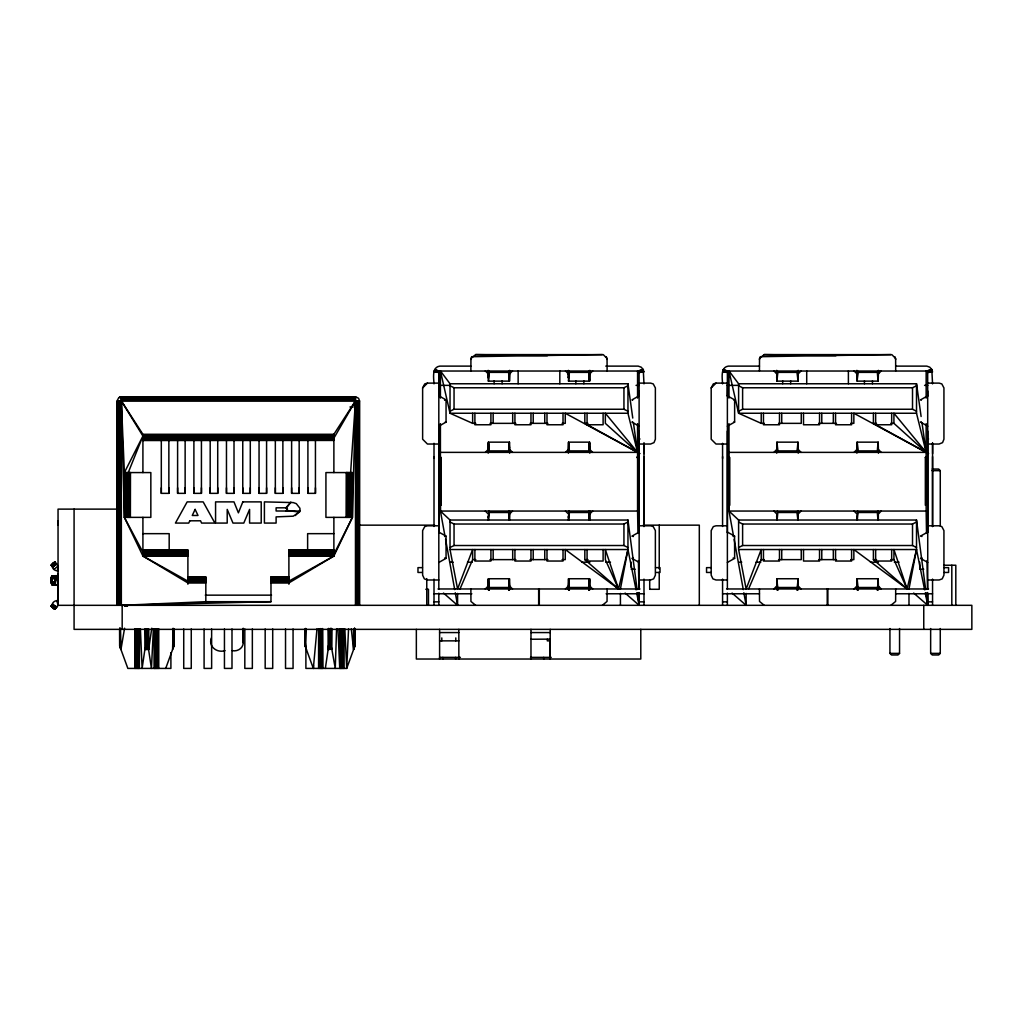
<?xml version="1.0" encoding="UTF-8"?>
<svg xmlns="http://www.w3.org/2000/svg" width="1023" height="1023" viewBox="0 0 1023 1023"><rect width="100%" height="100%" fill="white"/><g stroke="black" fill="none" stroke-linecap="round" stroke-linejoin="round"><path stroke-width="1.5" d="M58.042 602.726L58.042 579.12M58.042 577.547L58.042 573.481M58.042 525.157L58.042 521.027M117.555 400.914L117.428 605.322L117.325 400.914L359.533 400.914L359.533 605.322M170.905 652.648L170.905 668.415L127.849 668.415L119.729 646.165L119.691 629.068L119.729 646.204L119.742 629.26M168.859 440.414L168.859 493.355L161.314 493.355L161.314 440.414M173.846 628.787L173.501 646.996M185.137 440.414L185.137 493.355L177.606 493.355L177.606 440.414M201.429 440.414L201.429 493.355L193.897 493.355L193.897 440.414M217.72 440.414L217.72 493.355L210.188 493.355L210.188 440.414M234.011 440.414L234.011 493.355L226.467 493.355L226.467 440.414M250.29 440.414L250.29 493.355L242.758 493.355L242.758 440.414M266.581 440.414L266.581 493.355L259.049 493.355L259.049 440.414M282.872 440.414L282.872 493.355L275.34 493.355L275.34 440.414M299.164 440.414L299.164 493.355L291.619 493.355L291.619 440.414M315.442 440.414L315.442 493.355L307.91 493.355L307.91 440.414M354.572 628.915L354.853 646.037L354.802 628.787L354.828 646.14L346.707 668.415L305.89 668.415L305.89 646.344M434.008 458.406L434.008 456.642M438.816 532.74L438.816 431.054M438.816 396.17L438.816 383.114L427.435 383.114L424.737 383.919L422.627 387.922L422.627 439.225L427.435 444.033L438.816 444.033M639.17 532.433L639.17 431.054M639.17 396.17L639.17 390.978M643.991 456.642L643.991 526.487L643.991 442.895M722.57 458.406L722.57 456.642M727.379 532.74L727.379 431.054M727.379 396.17L727.379 383.114L715.998 383.114L713.312 383.919L711.19 387.922L711.19 439.225L715.998 444.033L727.379 444.033M927.746 532.433L927.746 431.054M927.746 396.17L927.746 390.978M932.554 456.642L932.554 526.487L932.554 442.895M173.782 628.8L173.693 646.459L173.731 628.953M354.278 628.736L353.574 649.528L351.298 628.902M148.45 628.979L148.361 648.122L151.442 668.415L153.386 628.851M305.391 628.953L305.314 646.459L306.44 649.528M330.455 628.787L330.391 646.14L331.836 649.183L335.263 668.415L336.58 628.851M354.725 646.421L354.789 628.915M139.537 628.851L139.294 668.415L139.294 628.851M305.366 643.301L305.8 647.7M140.394 628.851L142.12 668.415L144.87 649.528L146.545 646.076L146.647 628.761M147.785 629.017L147.657 646.587L148.361 648.122L145.189 648.122M325.352 668.415L328.114 649.528L329.713 646.101L329.828 628.774M124.576 628.199L120.957 649.528L120.497 628.531M145.547 629.017L145.893 646.587L146.046 629.017M147.913 646.996L147.082 646.101L147.184 628.761M305.481 646.907L305.66 628.403M331.286 647.29L331.503 628.582M146.481 628.864L146.187 646.293L146.187 628.864M329.649 628.889L329.368 646.331L329.368 628.889M147.517 629.017L147.657 646.587L146.545 646.076L146.954 628.761M270.98 582.931L288.895 582.931L333.882 556.039L352.424 517.369L355.467 400.914L333.882 434.289L333.882 472.575M305.813 628.953L305.314 646.459L305.199 628.787M488.879 452.396L488.38 442.153L509.454 442.153L509.774 452.767M489.007 590.322L488.38 578.737L509.454 578.737L509.774 589.363M489.16 590.271L488.546 579.478L488.227 589.734M569.325 590.271L568.545 578.737L589.606 578.737L589.926 589.363M589.107 370.876L589.606 381.131L589.926 370.505M777.736 590.271L776.956 578.737L798.017 578.737L798.336 589.363M857.888 590.271L857.108 578.737L878.182 578.737L878.501 589.363M485.337 452.371L488.061 449.583L488.252 452.818L488.546 442.882L489.25 450.9L508.584 450.9L509.454 442.153M565.489 452.371L568.225 449.583L568.417 452.818L568.545 442.153L589.606 442.153L589.926 452.767M589.734 370.838L589.44 380.39L588.736 372.372L569.402 372.372L568.545 381.131L589.606 381.131M773.912 452.371L776.636 449.583L776.828 452.818L776.956 442.153L798.017 442.153L798.336 452.767M854.064 452.371L856.788 449.583L856.98 452.818L857.108 442.153L878.182 442.153L878.501 452.767M488.572 520.029L489.25 512.497L508.584 512.497L509.249 520.029L509.582 510.95L509.646 520.029M568.737 520.029L569.402 512.497L588.736 512.497L589.414 520.029L589.107 511.001M777.148 520.029L777.812 512.497L797.147 512.497L797.825 520.029L797.518 511.001M857.3 520.029L857.977 512.497L877.312 512.497L877.99 520.029L878.309 510.95L878.373 520.029M348.562 628.851L346.707 668.415L344.841 628.851M51.15 578.865L51.725 576.588L53.17 575.655M52.979 575.655C47.621 577.304 54.858 590.156 51.188 582.675L54.833 582.074L54.999 577.611L56.892 575.655M488.061 452.767L488.355 442.179M488.061 589.363L488.355 578.775M568.225 452.767L568.507 442.179M568.225 589.363L568.507 578.775M776.636 452.767L776.917 442.179M776.636 589.363L776.917 578.775M856.788 452.767L857.082 442.179M856.788 589.363L857.082 578.775M509.249 520.029L508.942 511.001M589.414 520.029L589.734 510.95L589.798 520.029M797.825 520.029L798.145 510.95L798.209 520.029M877.99 520.029L877.67 511.001M299.931 510.503L299.931 508.265L296.312 503.674L293.256 502.587L264.407 501.884L264.407 523.073L276.108 523.073L276.108 516.884L293.256 516.18L299.445 512.075L299.931 510.503L295.34 515.541M488.252 370.454L488.061 373.689L485.337 370.94M509.607 589.734L509.774 586.179L512.497 588.967M568.417 370.454L568.225 373.689L565.489 370.94M589.772 589.734L589.926 586.179L592.649 588.967M776.828 370.454L776.636 373.689L773.912 370.94M798.183 589.734L798.336 586.179L801.06 588.967M856.98 370.454L856.788 373.689L854.064 370.94M878.335 589.734L878.501 586.179L881.225 588.967M470.874 370.94L470.938 358.434L475.682 354.585L603.263 354.649L607.048 358.434L607.112 370.94M488.188 520.029L488.879 511.027M568.353 520.029L569.031 511.027M759.45 370.94L759.514 358.434L764.258 354.585L891.839 354.649L895.624 358.434L895.688 370.94M776.764 520.029L777.442 511.027M856.916 520.029L857.606 511.027M243.205 628.288L243.205 642.636C243.333 648.211 237.413 651.804 232.285 650.654M509.582 370.838L509.454 381.131L509.774 370.505M798.145 370.838L798.017 381.131L798.336 370.505M878.309 370.838L878.182 381.131L878.501 370.505M508.942 452.396L509.288 442.882L509.582 452.818L509.774 449.583L512.497 452.371M508.674 590.271L509.454 578.737M508.827 590.322L509.288 579.478L509.582 589.414M589.107 452.396L589.58 442.217M588.826 590.271L589.606 578.737M588.992 590.322L589.44 579.478L589.734 589.414M797.518 452.396L797.991 442.217M797.237 590.271L798.017 578.737M797.403 590.322L797.863 579.478L798.145 589.414M877.67 452.396L878.182 442.153M877.402 590.271L878.182 578.737M877.555 590.322L878.015 579.478L878.309 589.414M488.879 370.914L488.38 381.131L509.454 381.131M569.031 370.914L568.507 381.093M777.442 370.914L776.956 381.131L798.017 381.131M857.606 370.914L857.108 381.131L878.182 381.131M316.989 628.851L313.332 668.415L305.992 648.313L306.312 649.183M568.379 589.734L568.698 579.478L569.159 590.322M776.789 589.734L777.109 579.478L777.57 590.322M856.954 589.734L857.274 579.478L857.734 590.322M57.429 570.821L58.042 566.039C51.917 555.758 48.401 570.783 58.042 570.847M151.775 628.199L148.655 649.528L144.87 649.528L144.87 628.902M56.892 585.284L55.191 583.839L56.47 575.693L52.595 575.783L51.15 582.074L54.833 582.074M51.802 579.517L51.15 582.074L52.211 576.013L56.086 575.885L55.191 583.839L51.725 584.312L55.447 584.312L52.045 584.734L56.47 585.22L51.892 584.542M488.124 517.779L488.099 516.155M568.289 517.779L568.251 516.155M776.7 517.779L776.662 516.155M856.852 517.779L856.826 516.155M286.657 510.797L287.361 508.802L286.363 507.881L290.916 502.165L285.916 507.817L276.108 507.817L276.108 510.989L299.803 511.078M620.424 588.967L627.956 549.53L627.956 520.029L450.03 520.029L440.414 511.052L439.417 425.056M908.987 588.967L916.518 549.53L916.518 520.029L738.606 520.029L728.99 511.052L727.992 425.056M51.15 582.074L52.403 575.885L58.042 575.655M56.47 575.693L54.871 582.675L51.188 582.675L54.999 583.289L51.47 583.839L55.191 583.839M562.113 559.632L565.271 559.632L565.271 549.53L618.531 588.967L627.956 549.53L450.03 549.53L450.03 520.029M850.688 559.632L853.847 559.632L853.847 549.53L907.094 588.967L916.518 549.53L738.606 549.53L738.606 520.029M330.467 648.48L328.178 649.183L330.224 646.076L331.605 648.122L328.498 647.891M354.022 648.288L353.702 649.183M470.874 359.393L471.68 356.695L602.304 354.585M759.45 359.393L760.242 356.695L890.88 354.585M354.853 646.037L354.239 647.674L353.907 628.736M509.416 447.051L509.48 447.665M589.58 447.051L589.734 452.818L589.926 449.583L592.649 452.371M797.991 447.051L798.145 452.818L798.336 449.583L801.06 452.371M878.143 447.051L878.309 452.818L878.501 449.583L881.225 452.371M165.713 668.415L173.501 646.971L173.501 628.429M172.58 649.528L173.168 628.787M460.005 588.967L472.639 559.632L472.639 549.53L457.575 588.967L450.03 549.53M748.58 588.967L761.214 559.632L761.214 549.53L746.138 588.967L738.606 549.53M470.874 366.119L439.775 366.119C431.578 367.18 433.79 378.574 434.008 383.868M759.45 366.119L728.35 366.119C720.154 367.18 722.366 378.574 722.57 383.868M58.042 600.514C47.915 600.706 52.429 615.271 58.042 605.322L58.042 509.122L118.566 509.122M488.38 381.131L489.25 372.372L508.584 372.372L509.288 380.39L508.942 370.876M776.956 381.131L777.812 372.372L797.147 372.372L797.863 380.39L797.518 370.876M857.146 381.067L857.977 372.372L877.312 372.372L878.015 380.39L877.67 370.876M352.424 517.369L325.928 517.369L325.928 472.575L352.424 472.575L352.424 517.369L333.882 554.274L288.895 554.274M589.644 447.665L589.44 442.882L588.736 450.9L569.402 450.9L568.698 442.882L569.044 452.396M798.055 447.665L797.863 442.882L797.147 450.9L777.812 450.9L777.109 442.882L777.454 452.396M878.207 447.665L878.015 442.882L877.312 450.9L857.977 450.9L857.274 442.882L857.619 452.396M438.816 395.811L446.054 399.891L446.054 422.103L438.816 426.182M438.816 532.088L446.054 536.154L446.054 558.379L438.816 562.445M727.379 426.182L734.629 422.103L734.629 399.891L727.379 395.811M727.379 532.088L734.565 536.065L734.629 558.379L727.379 562.445M285.916 510.989L287.463 509.096L285.916 507.817M56.124 563.635L52.748 567.1L56.508 564.121L52.365 566.652L56.124 563.635L52.02 566.205L55.472 562.829L51.47 565.527L54.897 562.1L51.278 565.297L55.216 562.509L51.725 565.821L55.766 563.213L52.02 566.205M485.337 588.967L488.061 586.179L488.252 589.414M565.489 588.967L568.225 586.179L568.417 589.414M773.912 588.967L776.636 586.179L776.828 589.414M854.064 588.967L856.788 586.179L856.98 589.414M512.497 370.94L509.774 373.689L509.582 370.454M592.649 370.94L589.926 373.689L589.734 370.454M509.774 513.815L512.497 511.052M589.926 513.815L592.649 511.052M801.06 370.94L798.336 373.689L798.145 370.454M881.225 370.94L878.501 373.689L878.309 370.454M798.336 513.815L801.06 511.052M878.501 513.815L881.225 511.052M359.533 400.914L358.6 398.318L355.851 396.847L120.919 396.847L118.745 397.742L117.261 400.492L117.261 605.322M422.627 387.922L427.435 383.114M711.19 387.922L715.998 383.114M899.549 628.544L899.549 653.377L897.938 654.989L891.532 654.989L889.933 653.377L889.933 628.544M940.265 628.544L940.265 653.377L938.666 654.989L932.247 654.989L930.649 653.377L930.649 628.544M54.321 569.082L58.042 566.039M602.304 605.322L607.048 601.434L607.112 588.967M890.88 605.322L895.624 601.434L895.688 588.967M51.278 565.297L55.025 562.292M51.47 565.527L55.216 562.509M51.188 565.144L54.897 562.1M51.725 565.821L55.472 562.829M51.15 565.105L54.935 562.164M118.745 397.742L120.919 396.847M446.054 399.891L444.583 400.236M446.054 536.154L444.583 536.512M734.629 399.891L733.926 400.146M734.629 536.154L733.159 536.512M333.882 517.369L333.882 556.039L288.895 581.141L270.98 581.141M639.17 395.811L631.933 399.891L632.636 400.146M639.17 532.088L631.933 536.154L633.403 536.512M927.746 395.811L920.495 399.891L921.212 400.146M927.746 532.088L920.559 536.065L921.979 536.512M450.03 385.748L454.046 387.768L623.94 387.768L627.956 385.748M450.03 522.011L454.046 524.032L623.94 524.032L627.956 522.011M738.606 385.748L742.608 387.768L912.516 387.768L916.518 385.748M738.606 522.011L742.608 524.032L912.516 524.032L916.518 522.011M488.252 370.838L488.124 378.05L488.355 374.009M568.417 370.838L568.289 378.05L568.507 374.009M776.828 370.838L776.7 378.05L776.917 374.009M856.98 370.838L856.852 378.05L857.082 374.009M450.03 411.233L454.046 409.251L623.94 409.251L627.956 411.233M450.03 547.51L454.046 545.515L623.94 545.515L627.956 547.51M738.606 411.233L742.608 409.251L912.516 409.251L916.518 411.233M738.606 547.51L742.608 545.515L912.516 545.515L916.518 547.51M636.766 457.511L637.572 457.179L636.766 457.345M925.342 457.511L926.147 457.179L925.342 457.345L925.342 505.285M643.991 383.868L643.25 369.495L638.211 371.029L439.775 371.029L434.481 370.07L439.391 371.285L434.737 369.495M932.554 383.868L931.812 369.495L926.787 371.029L728.35 371.029L723.056 370.07L727.954 371.285L723.312 369.495M119.768 397.129L121.341 396.847L121.341 605.322L270.98 601.69L270.98 576.819L288.895 576.946M632.636 421.847L631.933 422.103L639.17 426.182M921.212 421.847L920.495 422.103L927.746 426.182M639.17 372.5L643.991 371.899C637.879 373.114 636.447 370.006 643.505 370.07L638.595 371.285L643.889 371.259L639.106 372.052L639.17 588.967M927.746 372.5L932.554 371.899C926.454 373.114 925.022 370.006 932.081 370.07L927.17 371.285L932.465 371.259L927.682 372.052L927.746 588.967M633.403 558.021L631.933 558.379L639.17 562.445M921.979 558.021L920.495 558.379L927.746 562.445M331.759 628.736L331.836 649.183L328.114 649.528L328.114 628.902M331.516 647.866L328.434 648.16L331.836 649.183M639.17 453.598L640.014 453.534M927.746 453.598L928.577 453.534M124.768 606L127.427 605.859L124.614 605.718M124.678 606.153L127.427 606.025L127.427 605.322M121.341 605.322L205.828 601.69L270.98 601.69M530.975 639.247L550.221 639.132M605.769 366.119L638.211 366.119L641.165 367.18L643.25 369.495M895.688 366.119L926.787 366.119L929.741 367.18L931.812 369.495M639.17 383.114L650.564 383.114L653.249 383.919L655.372 387.922L655.372 439.225L653.991 442.627L650.564 444.033L639.17 444.033M927.746 383.114L939.127 383.114L941.825 383.919L943.935 387.922L943.935 439.225L942.554 442.627L939.127 444.033L927.746 444.033M440.414 398.088L440.414 370.94L450.03 383.766L627.956 383.766L632.764 418.062M728.99 398.088L728.99 370.94L738.606 383.766L916.518 383.766L921.109 416.502M438.777 385.364L449.941 385.364M636.037 385.364L639.209 385.364M727.34 385.364L738.516 385.364M924.562 385.364L927.784 385.364M121.341 397.001L355.467 397.001M121.341 397.32L355.467 397.32M121.341 397.742L355.467 397.742M121.341 398.318L355.467 398.318M121.341 398.638L355.467 398.638M121.341 399.341L355.467 399.341M121.341 399.724L355.467 399.724M121.341 400.492L355.467 400.492M349.968 407.001L353.165 407.001M440.414 452.371L637.572 452.371L627.956 413.254L450.03 413.254L440.414 370.94M728.99 452.371L926.147 452.371L916.518 413.254L738.606 413.254L728.99 370.94M450.03 383.766L450.03 413.254L472.639 423.356L475.797 423.356M490.004 423.356L515.848 423.356M530.055 423.356L547.906 423.356M562.113 423.356L565.271 423.356L565.271 413.254L637.572 452.371L633.416 422.742M584.824 413.254L584.824 423.356L587.982 423.356M738.606 383.766L738.606 413.254L761.214 423.356L764.373 423.356M778.567 423.356L801.252 423.356L801.252 413.254M818.617 423.356L836.482 423.356M850.688 423.356L853.847 423.356L853.847 413.254L926.147 452.371L921.992 422.742M873.399 413.254L873.399 423.356L876.558 423.356M890.764 423.356L893.923 423.356L926.147 452.371L873.399 423.356M205.828 582.931L187.9 582.931L142.913 556.039L124.384 517.369L121.341 400.914L142.913 434.289L333.882 434.289M142.913 434.903L333.882 434.903M142.913 435.478L333.882 435.478M333.882 436.054L142.913 436.054L121.341 400.914L124.384 472.575L124.384 517.369L142.913 552.151L187.9 552.151M142.913 436.629L333.882 436.629M142.913 437.179L333.882 437.179M142.913 437.691L333.882 437.691M142.913 438.176L333.882 438.176L355.467 400.914L350.62 472.575L350.62 517.369M142.913 438.624L333.882 438.624M142.913 439.008L333.882 439.008M142.913 439.353L333.882 439.353M142.913 439.673L333.882 439.673M142.913 439.928L333.882 439.928M142.913 440.133L333.882 440.133M333.882 440.286L142.913 440.389L333.882 440.414M932.247 469.046L938.666 469.046L940.265 470.657L940.265 525.848M932.017 470.657L940.265 470.657M440.414 423.637L440.414 511.052L637.572 511.052L637.956 533.418M728.99 423.637L728.99 511.052L926.147 511.052L926.518 533.418M124.384 517.369L150.841 517.369L150.841 472.575L124.384 472.575L142.913 436.054L128.259 472.575L128.259 517.369M357.794 525.157L434.622 525.157M643.288 525.157L699.31 525.157L699.31 605.322M438.816 525.796L427.435 525.796L424.737 526.602L422.627 530.605L422.627 575.182L424.353 578.865L427.435 579.99L438.816 579.99M639.17 525.796L650.564 525.796L653.249 526.602L655.372 530.605L655.372 575.182L653.633 578.865L650.564 579.99L639.17 579.99M727.379 525.796L715.998 525.796L713.312 526.602L711.19 530.605L711.19 575.182L712.929 578.865L715.998 579.99L727.379 579.99M927.746 525.796L939.127 525.796L941.825 526.602L943.935 530.605L943.935 575.182L942.209 578.865L939.127 579.99L927.746 579.99M142.913 533.661L169.179 533.661L169.179 549.939M333.882 533.661L307.629 533.661L307.629 549.939M142.913 549.939L187.9 550.042L187.9 584.235M333.882 550.042L288.895 549.939L288.895 584.235M142.913 550.195L187.9 550.195M288.895 550.195L333.882 550.195M142.913 550.387L187.9 550.387M288.895 550.387L333.882 550.387M142.913 550.655L187.9 550.655M288.895 550.655L333.882 550.655M142.913 550.975L187.9 550.975M288.895 550.975L333.882 550.975M142.913 551.32L187.9 551.32M288.895 551.32L333.882 551.32M142.913 551.742L187.9 551.742M288.895 551.742L333.882 551.742M288.895 552.151L333.882 552.151M142.913 552.637L187.9 552.637M288.895 552.637L333.882 552.637M142.913 553.149L187.9 553.149M288.895 553.149L333.882 553.149M142.913 553.699L187.9 553.699M288.895 553.699L333.882 553.699M142.913 554.274L187.9 554.274M142.913 554.85L187.9 554.85M288.895 554.85L333.882 554.85M142.913 555.463L187.9 555.463M288.895 555.463L333.882 555.463M142.913 517.369L142.913 556.039L187.9 556.039M288.895 556.039L333.882 556.039M472.639 559.632L475.797 559.632M490.004 559.632L515.848 559.632M530.055 559.632L547.906 559.632M584.824 549.53L584.824 559.632L587.982 559.632M761.214 559.632L764.373 559.632M778.567 559.632L801.252 559.632L801.252 549.53M818.617 559.632L836.482 559.632M873.399 549.53L873.399 559.632L876.558 559.632M890.764 559.632L893.923 559.632L907.094 588.967L873.399 559.632M450.005 562.19L453.189 562.19M467.485 562.19L472.255 562.19M581.895 562.19L589.849 562.19M605.731 562.19L610.501 562.19M738.58 562.19L741.752 562.19M756.061 562.19L760.818 562.19M870.471 562.19L878.412 562.19M894.307 562.19L899.076 562.19M944.024 565.233L955.814 565.233L955.814 605.322M422.435 567.637L417.972 567.637L417.972 572.458L422.346 572.458M655.551 567.637L660.014 567.637L660.014 572.458L655.641 572.458M711.011 567.637L706.548 567.637L706.548 572.458L710.908 572.458M944.127 567.637L948.59 567.637L948.59 572.458L944.216 572.458M631.165 569.248L635.168 569.248M919.728 569.248L923.743 569.248M187.9 576.819L205.828 576.946L205.828 601.69M187.9 577.074L205.828 577.074M270.98 577.074L288.895 577.074M187.9 577.522L205.828 577.522M270.98 577.522L288.895 577.522M187.9 577.842L205.828 577.842M270.98 577.842L288.895 577.842M187.9 578.187L205.828 578.187M270.98 578.187L288.895 578.187M187.9 578.609L205.828 578.609M270.98 578.609L288.895 578.609M187.9 579.056L205.828 579.056M270.98 579.056L288.895 579.056M187.9 579.542L205.828 579.542M270.98 579.542L288.895 579.542M187.9 580.054L205.828 580.054M270.98 580.054L288.895 580.054M205.828 581.141L187.9 581.141L142.913 556.039M187.9 581.716L205.828 581.716M270.98 581.716L288.895 581.716M187.9 582.33L205.828 582.33M270.98 582.33L288.895 582.33M51.278 583.289L54.999 583.289M52.403 585.015L56.086 585.015M52.787 585.22L58.042 585.284M489.25 587.496L508.584 587.496M569.402 587.496L588.736 587.496M777.812 587.496L797.147 587.496M857.977 587.496L877.312 587.496M438.01 588.967L639.976 588.967M726.586 588.967L928.552 588.967M425.798 589.286L428.471 589.286L428.471 605.322M649.669 589.286L659.234 589.286L659.234 572.087M434.008 593.775L471.846 593.775M606.14 593.775L643.991 593.775M722.57 593.775L759.45 593.775M895.688 593.775L932.554 593.775M205.265 595.156L271.543 595.156M434.008 601.856L438.816 601.856M639.17 601.856L643.991 601.856M722.57 601.856L727.379 601.856M927.746 601.856L932.554 601.856M56.917 600.603L58.042 605.322L971.85 605.322L971.85 629.362L74.078 629.362L74.078 509.122M127.427 605.514L124.614 605.514L127.427 605.603M439.596 632.572L458.841 632.572M530.975 632.572L550.221 632.572M439.596 640.858L458.841 640.858M224.996 650.654C217.17 653.211 208.244 646.792 211.249 638.096M889.933 653.377L899.549 653.377M930.649 653.377L940.265 653.377M439.519 657.367L460.414 657.367M530.477 657.367L551.244 657.367M764.258 354.585L835.944 355.748M475.682 354.585L547.369 355.748M124.614 605.808L127.427 605.859M52.595 575.783L56.086 575.885M52.211 576.013L55.741 576.166L51.892 576.358L55.447 576.588L51.598 576.819L55.191 577.074L51.38 577.33L54.999 577.611L51.15 578.545L54.833 578.865M329.713 646.101L330.391 646.14L330.16 628.787M927.746 438.944L928.577 439.008M639.17 438.944L640.014 439.008M52.403 575.885L55.741 576.166L52.045 576.166L54.309 576.448M733.159 558.021L734.629 558.379M444.583 558.021L446.054 558.379M287.041 510.503L299.445 512.075M733.926 421.847L734.629 422.103M445.35 421.847L446.054 422.103M55.485 606.281L56.892 606.729M728.99 457.179L729.783 457.511L729.783 505.285M440.414 457.179L441.22 457.511L441.22 505.285M584.824 423.356L637.572 452.371L605.347 413.254L605.347 423.356L637.572 452.371M51.15 606.217L54.935 609.171L51.278 606.025L55.216 608.813L51.725 605.514L55.766 608.11L52.365 604.67L56.508 607.214L52.748 604.222L56.124 607.688L52.02 605.13L55.472 608.493L51.47 605.795L54.897 609.235M52.02 605.13L55.766 608.11M51.725 605.514L55.472 608.493M51.188 606.179L54.935 609.171M52.365 604.67L56.124 607.688M51.47 605.795L55.216 608.813M51.278 606.025L55.025 609.03M764.258 605.322L759.514 601.434L759.45 588.967M475.682 605.322L470.938 601.434L470.874 588.967M913.68 593.059L927.746 605.322L927.746 593.148M732.072 593.059L746.138 605.322L746.138 593.43M625.104 593.059L639.17 605.322L639.17 593.148M584.824 559.632L618.531 588.967L605.347 549.53L605.347 559.632L618.531 588.967M443.496 593.059L457.575 605.322L457.575 593.43M854.064 511.052L856.788 513.815M773.912 511.052L776.636 513.815M565.489 511.052L568.225 513.815M485.337 511.052L488.061 513.815M926.147 452.371L893.923 413.254L893.923 423.356M120.599 648.569L119.857 646.485L119.883 627.853M907.094 588.967L893.923 549.53L893.923 559.632M894.882 356.695L895.688 359.393M606.307 356.695L607.112 359.393M119.704 646.037L119.704 628.493M916.518 549.53L924.626 589.823M925.252 592.918L927.746 605.322L927.529 592.534M627.956 549.53L636.063 589.823M636.677 592.918L639.17 605.322L638.953 592.534M728.99 511.052L733.555 536.193M734.13 539.326L743.286 589.606M743.849 592.752L746.138 605.322M440.414 511.052L444.992 536.193M445.568 539.326L454.711 589.606M455.286 592.752L457.575 605.322M916.518 520.029L925.674 589.529M926.084 592.688L927.746 605.322M627.956 520.029L637.099 589.529M637.508 592.688L639.17 605.322M57.429 600.514L58.042 605.322M856.826 374.137L856.788 370.505M776.662 374.137L776.636 370.505M568.251 374.137L568.225 370.505M488.099 374.137L488.061 370.505M337.948 628.851L339.751 668.415L339.751 628.851M926.991 560.578L927.477 589.338M638.416 560.578L638.902 589.338M330.774 628.365L331.068 646.843L331.068 628.365M727.66 396.387L727.954 371.285L722.826 370.646L727.634 371.643L722.57 371.899L727.379 372.5L727.379 588.967M439.084 396.387L439.391 371.285L434.264 370.646L439.072 371.643L434.008 371.899L438.816 372.5L438.816 588.967M328.639 628.48L328.856 647.06L328.856 628.48M173.399 637.7L173.501 646.971M354.469 628.237L354.636 646.677L354.636 628.237M172.734 628.454L172.925 648.544M330.659 628.966L330.813 646.485M145.765 629.017L145.893 646.587M547.292 639.247L547.305 640.858L550.105 640.858L550.118 659.029L550.221 629.362M322.373 628.582L322.603 668.415L322.603 628.851M322.015 628.851L322.283 668.415L322.283 628.582M173.603 628.953L173.693 646.485M354.712 628.787L354.789 646.204M120.19 629.119L120.203 632.214M148.591 628.902L148.655 649.528L148.655 646.357M120.266 628.531L120.305 647.7M243.205 628.582L243.205 642.636M951.812 565.233L951.812 605.322M932.618 443.33L932.618 453.624M932.554 579.095L932.554 605.322M926.147 370.94L926.147 398.088M926.147 423.637L926.147 511.052M923.756 605.322L923.756 629.362M919.728 562.19L919.728 567.829M916.518 383.766L916.518 413.254M912.516 387.768L912.516 409.251M912.516 524.032L912.516 545.515M908.987 593.43L908.987 605.322M891.672 413.254L891.672 424.762L875.65 424.762L875.65 413.254M891.672 549.53L891.672 561.039L875.65 561.039L875.65 549.53M872.44 380.914L872.44 383.766M864.422 380.914L864.422 383.766M851.596 413.254L851.596 424.762L835.561 424.762L835.561 413.254M851.596 549.53L851.596 561.039L835.561 561.039L835.561 549.53M848.387 370.94L848.387 383.766M833.323 413.254L833.323 423.356M833.323 549.53L833.323 559.632M827.876 588.967L827.876 605.322M827.223 588.967L827.223 605.322M821.776 413.254L821.776 423.356M821.776 549.53L821.776 559.632M819.538 413.254L819.538 424.762L803.503 424.762L803.503 413.254M819.538 549.53L819.538 561.039L803.503 561.039L803.503 549.53M806.712 370.94L806.712 383.766M790.677 380.914L790.677 383.766M782.697 380.914L782.697 383.766M781.725 413.254L781.725 423.356M781.725 549.53L781.725 559.632M779.488 413.254L779.488 424.762L763.452 424.762L763.452 413.254M779.488 549.53L779.488 561.039L763.452 561.039L763.452 549.53M761.214 413.254L761.214 423.356M742.608 387.768L742.608 409.251M742.608 524.032L742.608 545.515M727.379 593.148L727.379 605.322M722.57 443.304L722.57 526.474M722.57 579.095L722.57 605.322M659.234 525.157L659.234 568.954M649.707 579.9L649.707 589.286M644.055 443.33L644.055 453.624M643.991 579.095L643.991 605.322M640.794 629.362L640.794 659.029L416.348 659.029L416.348 629.362M637.572 370.94L637.572 398.088M637.572 423.637L637.572 511.052M631.165 562.19L631.165 567.829M627.956 383.766L627.956 413.254M623.94 387.768L623.94 409.251M623.94 524.032L623.94 545.515M620.424 593.43L620.424 605.322M603.11 413.254L603.11 424.762L587.074 424.762L587.074 413.254M603.11 549.53L603.11 561.039L587.074 561.039L587.074 549.53M583.864 380.914L583.864 383.766M575.847 380.914L575.847 383.766M563.021 413.254L563.021 424.762L546.998 424.762L546.998 413.254M563.021 549.53L563.021 561.039L546.998 561.039L546.998 549.53M559.824 370.94L559.824 383.766M544.748 413.254L544.748 423.356M544.748 549.53L544.748 559.632M543.712 657.367L543.712 659.029M539.3 588.967L539.3 605.322M538.661 588.967L538.661 605.322M533.213 413.254L533.213 423.356M533.213 549.53L533.213 559.632M530.963 413.254L530.963 424.762L514.927 424.762L514.927 413.254M530.963 549.53L530.963 561.039L514.927 561.039L514.927 549.53M530.975 629.362L530.975 659.029M518.137 370.94L518.137 383.766M512.689 413.254L512.689 423.356M512.689 549.53L512.689 559.632M502.101 380.914L502.101 383.766M494.122 380.914L494.122 383.766M493.163 413.254L493.163 423.356M493.163 549.53L493.163 559.632M490.912 413.254L490.912 424.762L474.889 424.762L474.889 413.254M490.912 549.53L490.912 561.039L474.889 561.039L474.889 549.53M472.639 413.254L472.639 423.356M458.841 629.362L458.841 659.029M455.785 637.917L455.785 640.858M455.644 657.367L455.644 659.029M454.046 387.768L454.046 409.251M454.046 524.032L454.046 545.515M442.818 657.367L442.818 659.029M441.795 637.917L441.795 640.858M439.596 629.362L439.596 659.029M438.816 593.148L438.816 605.322M434.008 443.304L434.008 526.474M434.008 579.095L434.008 605.322M426.77 578.596L426.77 605.322M359.38 400.914L359.38 605.322M359.214 400.914L359.214 605.322M358.868 400.914L358.868 605.322M358.6 400.914L358.6 605.322M358.063 400.914L358.063 605.322M357.743 400.914L357.743 605.322M357.04 400.914L357.04 605.322M356.26 400.914L356.26 605.322M355.467 396.847L355.467 605.322M353.574 628.876L353.574 649.528M351.81 472.575L351.81 517.369M351.234 472.575L351.234 517.369M349.534 472.575L349.534 517.369M349.022 472.575L349.022 517.369M348.536 472.575L348.536 517.369M348.089 472.575L348.089 517.369M347.667 472.575L347.667 517.369M347.321 472.575L347.321 517.369M347.027 472.575L347.027 517.369M346.771 472.575L346.771 517.369M346.554 472.575L346.554 517.369M346.426 472.575L346.298 517.369M344.022 628.851L344.022 668.415M343.344 628.851L343.344 668.415M342.705 628.851L342.705 668.415M342.091 628.851L342.091 668.415M341.516 628.851L341.516 668.415M341.004 628.851L341.004 668.415M340.518 628.851L340.518 668.415M340.109 628.851L340.109 668.415M328.178 646.037L328.178 649.183M321.887 628.851L321.887 668.415M321.478 628.851L321.478 668.415M320.992 628.851L320.992 668.415M320.455 628.582L320.455 668.415M319.879 628.851L319.879 668.415M319.266 628.851L319.266 668.415M318.588 628.851L318.588 668.415M315.442 487.805L315.442 493.355M313.434 665.27L313.434 668.415M307.91 487.805L307.91 493.355M299.164 487.805L299.164 493.355M293.064 629.004L293.064 668.415L285.532 668.415L285.532 629.004M291.619 487.805L291.619 493.355M282.872 487.805L282.872 493.355M275.34 487.805L275.34 493.355M272.706 629.004L272.706 668.415L265.174 668.415L265.174 629.004M266.581 487.805L266.581 493.355M259.049 487.805L259.049 493.355M252.349 629.004L252.349 668.415L244.817 668.415L244.817 629.004M250.29 487.805L250.29 493.355M242.758 487.805L242.758 493.355M234.011 487.805L234.011 493.355M231.991 629.004L231.991 668.415L224.446 668.415L224.446 629.004M226.467 487.805L226.467 493.355M217.72 487.805L217.72 493.355M211.633 629.004L211.633 668.415L204.089 668.415L204.089 629.004M210.188 487.805L210.188 493.355M201.429 487.805L201.429 493.355M193.897 487.805L193.897 493.355M191.263 629.004L191.263 668.415L183.731 668.415L183.731 629.004M185.137 487.805L185.137 493.355M177.606 487.805L177.606 493.355M168.859 487.805L168.859 493.355M161.314 487.805L161.314 493.355M158.757 628.851L158.757 668.415M158.015 628.851L158.015 668.415M157.312 628.851L157.312 668.415M156.634 628.851L156.634 668.415M156.033 628.851L156.033 668.415M155.483 628.851L155.483 668.415M154.997 628.851L154.997 668.415M154.588 628.851L154.588 668.415M154.23 628.851L154.23 668.415M147.376 628.864L147.376 646.293M142.913 434.289L142.913 472.575M138.936 628.851L138.936 668.415M138.527 628.851L138.527 668.415M138.041 628.851L138.041 668.415M137.491 628.851L137.491 668.415M136.89 628.851L136.89 668.415M136.251 628.851L136.251 668.415M135.535 628.851L135.535 668.415M134.806 628.851L134.806 668.415M130.471 472.575L130.381 517.369M130.215 472.575L130.215 517.369M130.023 472.575L130.023 517.369M129.768 472.575L129.768 517.369M129.448 472.575L129.448 517.369M129.103 472.575L129.103 517.369M128.681 472.575L128.681 517.369M127.785 472.575L127.785 517.369M127.274 472.575L127.274 517.369M126.724 472.575L126.724 517.369M126.149 472.575L126.149 517.369M125.573 472.575L125.573 517.369M124.959 472.575L124.959 517.369M122.172 605.322L122.172 629.362M120.919 400.914L120.919 605.322M120.151 400.914L120.151 605.322M119.768 400.914L119.768 605.322M119.064 400.914L119.064 605.322M118.451 400.914L118.451 605.322M117.939 400.914L117.939 605.322M242.822 501.884L238.397 512.843L233.973 501.884L215.572 501.884L215.572 523.073L227.208 523.073L227.208 509.39L232.975 523.073L243.781 523.073L249.586 509.39L249.586 523.073L261.223 523.073L261.223 501.884L242.822 501.884M189.792 520.797L188.731 523.073L175.432 523.073L187.158 501.884L203.168 501.884L214.894 523.073L201.595 523.073L200.534 520.797L189.792 520.797M195.112 509.39L192.26 515.477L198.002 515.477L195.112 509.39"/></g></svg>
